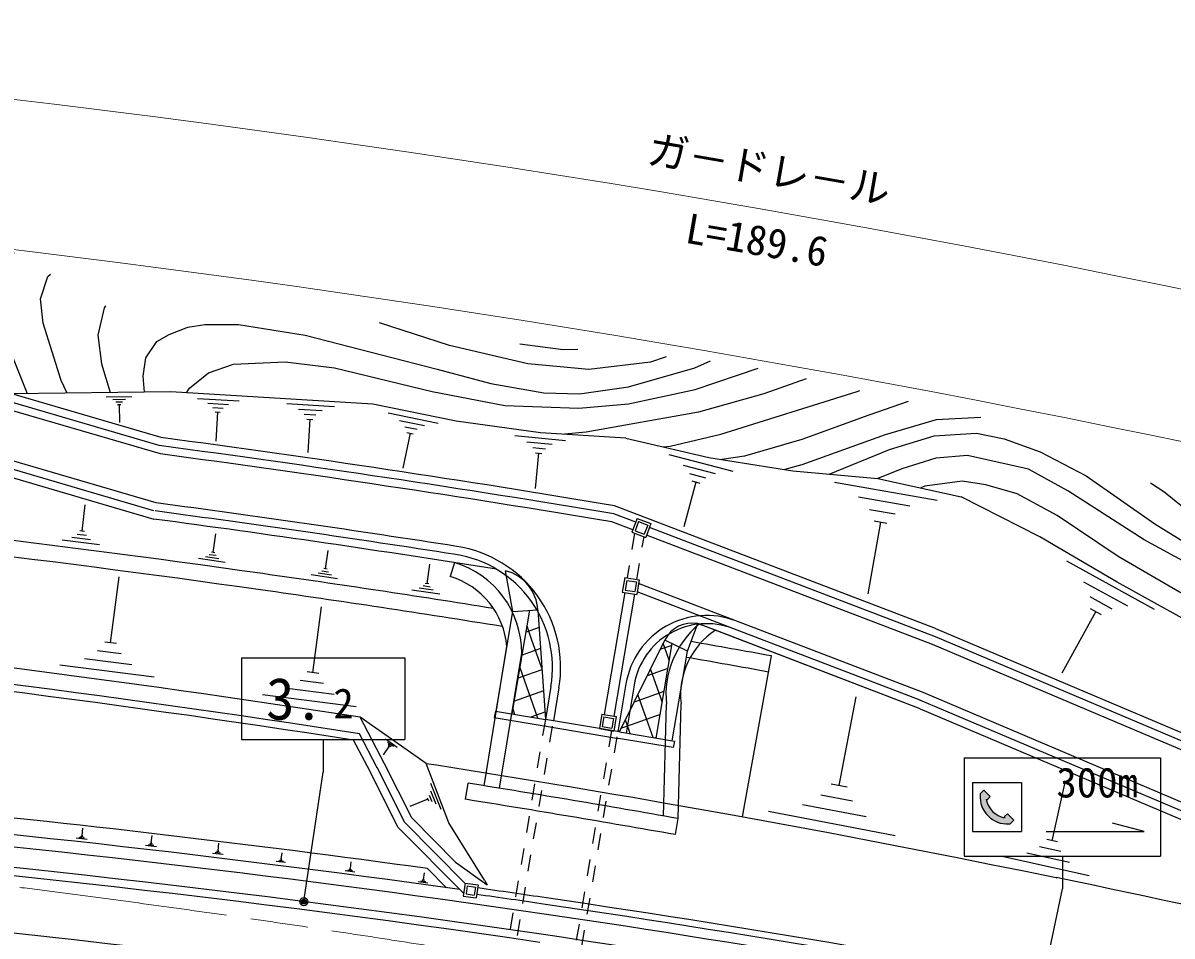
# Model space of a CAD drawing. Units: millimetres, scale not verified. Extents: x 0 to 700000, y -47500 to 447500.
# Drawn here: x 435335 to 505598, y 287239 to 343100 of the extents above; entities that cross this region are included whole.
import ezdxf
from ezdxf.enums import TextEntityAlignment as Align

# ---------------------------------------------------------------- set-up
doc = ezdxf.new("R2010")
doc.units = ezdxf.units.MM
doc.header["$LTSCALE"] = 1000
doc.header["$PDMODE"] = 32
doc.header["$PDSIZE"] = 500
doc.linetypes.add('CHAIN', pattern=[18.5, 12, -1.5, 3.5, -1.5])
doc.layers.add('作業ﾚｲﾔ1', color=7, linetype='Continuous', lineweight=25)
doc.styles.add('@ＭＳ ゴシック', font='')
doc.styles.add('ＭＳ ゴシック', font='')
doc.styles.get('@ＭＳ ゴシック').set_extended_font_data('@MS Gothic')
doc.styles.get('ＭＳ ゴシック').set_extended_font_data('MS Gothic')

msp = doc.modelspace()

# ---------------------------------------------------------------- hatches: boundary and pattern name
at = {"layer": '作業ﾚｲﾔ1'}
msp.add_hatch(color=256, dxfattribs=at).paths.add_polyline_path([(495623, 294099), (495703, 294099), (495929, 294325), (495533, 294721), (495363, 294551), (495363, 294471), (495344, 294475), (495319, 294481), (495294, 294487), (495270, 294494), (495245, 294501), (495221, 294508), (495197, 294516), (495173, 294524), (495149, 294533), (495125, 294542), (495102, 294551), (495079, 294561), (495055, 294571), (495032, 294582), (495009, 294593), (494987, 294604), (494964, 294616), (494942, 294629), (494920, 294641), (494898, 294654), (494877, 294668), (494856, 294681), (494835, 294696), (494814, 294710), (494793, 294725), (494773, 294740), (494753, 294756), (494733, 294772), (494714, 294788), (494695, 294805), (494676, 294821), (494657, 294839), (494639, 294856), (494621, 294874), (494603, 294892), (494586, 294911), (494569, 294930), (494552, 294949), (494536, 294968), (494520, 294988), (494504, 295008), (494489, 295028), (494474, 295049), (494459, 295069), (494445, 295090), (494431, 295112), (494418, 295133), (494405, 295155), (494392, 295177), (494380, 295199), (494368, 295221), (494356, 295244), (494345, 295267), (494334, 295290), (494324, 295313), (494314, 295336), (494304, 295360), (494295, 295383), (494287, 295407), (494278, 295431), (494270, 295455), (494263, 295479), (494256, 295504), (494249, 295528), (494243, 295553), (494237, 295578), (494232, 295602), (494312, 295602), (494482, 295772), (494086, 296168), (493859, 295942), (493859, 295862), (493858, 295833), (493857, 295803), (493857, 295774), (493857, 295745), (493858, 295716), (493859, 295687), (493861, 295658), (493863, 295628), (493866, 295599), (493869, 295570), (493873, 295541), (493877, 295512), (493882, 295484), (493887, 295455), (493893, 295426), (493899, 295398), (493906, 295369), (493913, 295341), (493920, 295313), (493929, 295285), (493937, 295257), (493947, 295229), (493956, 295202), (493966, 295174), (493977, 295147), (493988, 295120), (494000, 295093), (494012, 295067), (494024, 295040), (494037, 295014), (494051, 294988), (494065, 294962), (494079, 294937), (494094, 294912), (494109, 294887), (494124, 294862), (494140, 294838), (494157, 294813), (494174, 294790), (494191, 294766), (494209, 294743), (494227, 294720), (494245, 294697), (494264, 294675), (494284, 294653), (494303, 294632), (494323, 294610), (494344, 294589), (494365, 294569), (494386, 294549), (494407, 294529), (494429, 294510), (494451, 294491), (494474, 294472), (494496, 294454), (494520, 294436), (494543, 294418), (494567, 294401), (494591, 294385), (494615, 294369), (494640, 294353), (494665, 294337), (494690, 294323), (494715, 294308), (494741, 294294), (494767, 294281), (494793, 294267), (494819, 294255), (494846, 294243), (494872, 294231), (494899, 294220), (494926, 294209), (494954, 294199), (494981, 294189), (495009, 294179), (495037, 294170), (495065, 294162), (495093, 294154), (495121, 294147), (495150, 294140), (495178, 294134), (495207, 294128), (495235, 294122), (495264, 294117), (495293, 294113), (495322, 294109), (495351, 294106), (495380, 294103), (495409, 294100), (495438, 294099), (495467, 294097), (495497, 294096), (495526, 294096), (495555, 294096), (495584, 294097), (495613, 294098)])
msp.add_hatch(color=256, dxfattribs=at).paths.add_polyline_path([(495623, 294099), (495703, 294099), (495929, 294325), (495533, 294721), (495363, 294551), (495363, 294471), (495344, 294475), (495319, 294481), (495294, 294487), (495270, 294494), (495245, 294501), (495221, 294508), (495197, 294516), (495173, 294524), (495149, 294533), (495125, 294542), (495102, 294551), (495079, 294561), (495055, 294571), (495032, 294582), (495009, 294593), (494987, 294604), (494964, 294616), (494942, 294629), (494920, 294641), (494898, 294654), (494877, 294668), (494856, 294681), (494835, 294696), (494814, 294710), (494793, 294725), (494773, 294740), (494753, 294756), (494733, 294772), (494714, 294788), (494695, 294805), (494676, 294821), (494657, 294839), (494639, 294856), (494621, 294874), (494603, 294892), (494586, 294911), (494569, 294930), (494552, 294949), (494536, 294968), (494520, 294988), (494504, 295008), (494489, 295028), (494474, 295049), (494459, 295069), (494445, 295090), (494431, 295112), (494418, 295133), (494405, 295155), (494392, 295177), (494380, 295199), (494368, 295221), (494356, 295244), (494345, 295267), (494334, 295290), (494324, 295313), (494314, 295336), (494304, 295360), (494295, 295383), (494287, 295407), (494278, 295431), (494270, 295455), (494263, 295479), (494256, 295504), (494249, 295528), (494243, 295553), (494237, 295578), (494232, 295602), (494312, 295602), (494482, 295772), (494086, 296168), (493859, 295942), (493859, 295862), (493858, 295833), (493857, 295803), (493857, 295774), (493857, 295745), (493858, 295716), (493859, 295687), (493861, 295658), (493863, 295628), (493866, 295599), (493869, 295570), (493873, 295541), (493877, 295512), (493882, 295484), (493887, 295455), (493893, 295426), (493899, 295398), (493906, 295369), (493913, 295341), (493920, 295313), (493929, 295285), (493937, 295257), (493947, 295229), (493956, 295202), (493966, 295174), (493977, 295147), (493988, 295120), (494000, 295093), (494012, 295067), (494024, 295040), (494037, 295014), (494051, 294988), (494065, 294962), (494079, 294937), (494094, 294912), (494109, 294887), (494124, 294862), (494140, 294838), (494157, 294813), (494174, 294790), (494191, 294766), (494209, 294743), (494227, 294720), (494245, 294697), (494264, 294675), (494284, 294653), (494303, 294632), (494323, 294610), (494344, 294589), (494365, 294569), (494386, 294549), (494407, 294529), (494429, 294510), (494451, 294491), (494474, 294472), (494496, 294454), (494520, 294436), (494543, 294418), (494567, 294401), (494591, 294385), (494615, 294369), (494640, 294353), (494665, 294337), (494690, 294323), (494715, 294308), (494741, 294294), (494767, 294281), (494793, 294267), (494819, 294255), (494846, 294243), (494872, 294231), (494899, 294220), (494926, 294209), (494954, 294199), (494981, 294189), (495009, 294179), (495037, 294170), (495065, 294162), (495093, 294154), (495121, 294147), (495150, 294140), (495178, 294134), (495207, 294128), (495235, 294122), (495264, 294117), (495293, 294113), (495322, 294109), (495351, 294106), (495380, 294103), (495409, 294100), (495438, 294099), (495467, 294097), (495497, 294096), (495526, 294096), (495555, 294096), (495584, 294097), (495613, 294098)])

# ---------------------------------------------------------------- linework, layer by layer
for p, q in [((443480, 313739), (411019, 323253)), ((409990, 322532), (443346, 312748)), ((443340, 313259), (410878, 322773)), ((444367, 320532), (434643, 320413)), ((443775, 317735), (434643, 320413)), ((456722, 319788), (444367, 320532)), ((443671, 317244), (434702, 319875)), ((440426, 320219), (441996, 320238)), ((440820, 320067), (441605, 320076)), ((441018, 319912), (441411, 319917)), ((441118, 319756), (441315, 319759)), ((441217, 319758), (441230, 318658)), ((446015, 320132), (448550, 319979)), ((446634, 319840), (447901, 319764)), ((451469, 319816), (454377, 319642)), ((461822, 318733), (456722, 319788)), ((443737, 316731), (434571, 319417)), ((446935, 319568), (447569, 319530)), ((447078, 319305), (447395, 319286)), ((447237, 319295), (447130, 317521)), ((452178, 319482), (453632, 319394)), ((452524, 319169), (453251, 319125)), ((457658, 319250), (460727, 318615)), ((452689, 318867), (453052, 318846)), ((452870, 318856), (452748, 316821)), ((458362, 318785), (459896, 318467)), ((458682, 318398), (459449, 318239)), ((466976, 318033), (461822, 318733)), ((459002, 318012), (458557, 315863)), ((458810, 318052), (459194, 317972)), ((465407, 317862), (468504, 317556)), ((472195, 317708), (466976, 318033)), ((472195, 317708), (477269, 316515)), ((466151, 317476), (467699, 317323)), ((466507, 317128), (467282, 317051)), ((466864, 316780), (466650, 314611)), ((466670, 316799), (467057, 316761)), ((474830, 316703), (478740, 315675)), ((477269, 316515), (482407, 315698)), ((475704, 316055), (477659, 315541)), ((476090, 315535), (477068, 315278)), ((482407, 315698), (487613, 315236)), ((476476, 315016), (475756, 312279)), ((476232, 315080), (476721, 314951)), ((484959, 315007), (491247, 313903)), ((487613, 315236), (492697, 314107)), ((486420, 314103), (489564, 313550)), ((497514, 311653), (492697, 314107)), ((438953, 312008), (439147, 313610)), ((491139, 306056), (471500, 313566)), ((491139, 306056), (471500, 313566)), ((472801, 312554), (471467, 313064)), ((472889, 312787), (472571, 311945)), ((472889, 312787), (473731, 312469)), ((487096, 313336), (488668, 313060)), ((439096, 311990), (438810, 312025)), ((472624, 312086), (471335, 312579)), ((472976, 312594), (472764, 312033)), ((472764, 312033), (473325, 311820)), ((472976, 312594), (473538, 312381)), ((473538, 312381), (473325, 311820)), ((473731, 312469), (473412, 311627)), ((491128, 305541), (473641, 312232)), ((487771, 312569), (486998, 308167)), ((487378, 312638), (488164, 312500)), ((440014, 311182), (437725, 311460)), ((439470, 311480), (438325, 311619)), ((439211, 311744), (438639, 311813)), ((446959, 310704), (447125, 311851)), ((472571, 311945), (473412, 311627)), ((472739, 311882), (472573, 310896)), ((473203, 311023), (473311, 311665)), ((490949, 305074), (473465, 311765)), ((502248, 308891), (497514, 311653)), ((447140, 310510), (446730, 310569)), ((447061, 310689), (446856, 310718)), ((453837, 309700), (454000, 310826)), ((447707, 310093), (446068, 310331)), ((447321, 310316), (446501, 310435)), ((460042, 308794), (460216, 309992)), ((461719, 310086), (461462, 309229)), ((472408, 309909), (472280, 309146)), ((472872, 309050), (473038, 310036)), ((499136, 310188), (504517, 307232)), ((440692, 305173), (441215, 309211)), ((454571, 309101), (452963, 309335)), ((454192, 309320), (453388, 309437)), ((454015, 309510), (453613, 309569)), ((453938, 309686), (453737, 309715)), ((465296, 307101), (464845, 309590)), ((472129, 309171), (471985, 308282)), ((472129, 309171), (473017, 309027)), ((460421, 308389), (459565, 308513)), ((460232, 308591), (459804, 308654)), ((460149, 308778), (459935, 308809)), ((472253, 308999), (472157, 308406)), ((472253, 308999), (472845, 308903)), ((472845, 308903), (472749, 308310)), ((473017, 309027), (472873, 308138)), ((478930, 306518), (472981, 308800)), ((500186, 308911), (502876, 307433)), ((506987, 306256), (502248, 308891)), ((460824, 308156), (459112, 308404)), ((472131, 308259), (470879, 300790)), ((472723, 308163), (471471, 300694)), ((471985, 308282), (472873, 308138)), ((472157, 308406), (472749, 308310)), ((478751, 306052), (472899, 308295)), ((500563, 308004), (501908, 307265)), ((453067, 303351), (453587, 307371)), ((464271, 300991), (465296, 307101)), ((465257, 300826), (466321, 307171)), ((465296, 307101), (466820, 307205)), ((466822, 307180), (467279, 300486)), ((500940, 307096), (498870, 303329)), ((500603, 307281), (501276, 306911)), ((475960, 304670), (476608, 306358)), ((490189, 301147), (476608, 306358)), ((490379, 302129), (478930, 306518)), ((466894, 306119), (466097, 305837)), ((466437, 305398), (466156, 306188)), ((477675, 305948), (476688, 306327)), ((490189, 301147), (477675, 305948)), ((490200, 301662), (478751, 306052)), ((491139, 306056), (525286, 291599)), ((441052, 305127), (440331, 305220)), ((467064, 303631), (466437, 305398)), ((471815, 299724), (474574, 305349)), ((474054, 299348), (475023, 305129)), ((475005, 305019), (474287, 304764)), ((474852, 304110), (474480, 305158)), ((475960, 304670), (474574, 305349)), ((525050, 290628), (490949, 305074)), ((525245, 291088), (491144, 305535)), ((441338, 304503), (439896, 304690)), ((448687, 304258), (458687, 304258)), ((448687, 304258), (448687, 299258)), ((458687, 304258), (458687, 299258)), ((463540, 296431), (464920, 304943)), ((465829, 304539), (464445, 296284)), ((466983, 304824), (465861, 304426)), ((475040, 299183), (475960, 304670)), ((479334, 294536), (481107, 304388)), ((443352, 303069), (437583, 303816)), ((441984, 303833), (439100, 304207)), ((466827, 300562), (465731, 303650)), ((474768, 303608), (473500, 303158)), ((474340, 301816), (473711, 303589)), ((453710, 302684), (452275, 302870)), ((453426, 303305), (452708, 303398)), ((466126, 303194), (465624, 303016)), ((467071, 303529), (466126, 303194)), ((454354, 302017), (451482, 302389)), ((467159, 302234), (465388, 301606)), ((467618, 302506), (467279, 300486)), ((468111, 302423), (467772, 300403)), ((472209, 302677), (471717, 299740)), ((472702, 302594), (472210, 299657)), ((474532, 302198), (472712, 301552)), ((455715, 301257), (449972, 302001)), ((473266, 301104), (472941, 302020)), ((474427, 301572), (474340, 301816)), ((475397, 294427), (475575, 301463)), ((485246, 296445), (486284, 301870)), ((524148, 287252), (490184, 301669)), ((524343, 287712), (490379, 302129)), ((464221, 301000), (464155, 300606)), ((464221, 301000), (467279, 300486)), ((465416, 300799), (465305, 301112)), ((466909, 300819), (466391, 300635)), ((467248, 300939), (466909, 300819)), ((470726, 300815), (470582, 299926)), ((470726, 300815), (471615, 300671)), ((474295, 300788), (472519, 300157)), ((473879, 299377), (473266, 301104)), ((474506, 294577), (474679, 301428)), ((490189, 301147), (524108, 286740)), ((459999, 297803), (455951, 300623)), ((457445, 297770), (455951, 300623)), ((464155, 300606), (467212, 300092)), ((467279, 300486), (467113, 299500)), ((467212, 300092), (471749, 299329)), ((471815, 299724), (467279, 300486)), ((467554, 299101), (467719, 300088)), ((470850, 300643), (470754, 300050)), ((470754, 300050), (471347, 299954)), ((470850, 300643), (471443, 300547)), ((471443, 300547), (471347, 299954)), ((471615, 300671), (471471, 299782)), ((472519, 300157), (471924, 299946)), ((472399, 299810), (472172, 300451)), ((457002, 297538), (455913, 299617)), ((470582, 299926), (471471, 299782)), ((471322, 299806), (471157, 298820)), ((471498, 298438), (471664, 299425)), ((475102, 298767), (471749, 299329)), ((471815, 299724), (475168, 299160)), ((472469, 299614), (472399, 299810)), ((474059, 299377), (474000, 299356)), ((448687, 299258), (458687, 299258)), ((453687, 299258), (453687, 297258)), ((456559, 297306), (455552, 299227)), ((457711, 298834), (457362, 298334)), ((457503, 299298), (458218, 298800)), ((457632, 299102), (457989, 298853)), ((457666, 298866), (457756, 298803)), ((457671, 298968), (457850, 298844)), ((475168, 299160), (475102, 298767)), ((466948, 298514), (466783, 297527)), ((467223, 297129), (467388, 298115)), ((492894, 298133), (492894, 292133)), ((492894, 298133), (504894, 298133)), ((504894, 298133), (504894, 292133)), ((452531, 289494), (453687, 297258)), ((458284, 293881), (456552, 297320)), ((458695, 294177), (456998, 297545)), ((459106, 294472), (457445, 297770)), ((461366, 294174), (459999, 297803)), ((470991, 297834), (470826, 296848)), ((471167, 296466), (471333, 297452)), ((460261, 296588), (460887, 294994)), ((462392, 295602), (462553, 296589)), ((466617, 296541), (466452, 295555)), ((485731, 296353), (484762, 296538)), ((493394, 296633), (496394, 296633)), ((493394, 296633), (493394, 293633)), ((496394, 296633), (496394, 293633)), ((498261, 293071), (499076, 296734)), ((460177, 295865), (460333, 295467)), ((460258, 296127), (460571, 295330)), ((466892, 295157), (467057, 296143)), ((470660, 295862), (470495, 294875)), ((486067, 295485), (484129, 295856)), ((460096, 295603), (458981, 295166)), ((460057, 295703), (460135, 295504)), ((470837, 294493), (471002, 295480)), ((486887, 294525), (483012, 295266)), ((461783, 291763), (459106, 294472)), ((466286, 294569), (466121, 293583)), ((475389, 294429), (475223, 293442)), ((488676, 293379), (480926, 294862)), ((438945, 293382), (438994, 293844)), ((462283, 289835), (458284, 293881)), ((462373, 290455), (458695, 294177)), ((463564, 290651), (461366, 294174)), ((466561, 293184), (466727, 294170)), ((470330, 293889), (470164, 292903)), ((503894, 293633), (501962, 294151)), ((439254, 293148), (438593, 293219)), ((439096, 293232), (438765, 293267)), ((439020, 293307), (438855, 293324)), ((438986, 293377), (438903, 293386)), ((443181, 292936), (443230, 293399)), ((470506, 292521), (470671, 293507)), ((493394, 293633), (496394, 293633)), ((497894, 293633), (503894, 293633)), ((498588, 292999), (497934, 293144)), ((443490, 292703), (442829, 292774)), ((443332, 292787), (443001, 292822)), ((443256, 292861), (443091, 292879)), ((443222, 292932), (443139, 292941)), ((447414, 292310), (447086, 292345)), ((447339, 292384), (447175, 292402)), ((447305, 292454), (447223, 292463)), ((447264, 292458), (447313, 292918)), ((451130, 291936), (451182, 292335)), ((465956, 292596), (465790, 291610)), ((499337, 291734), (496720, 292316)), ((498799, 292403), (497491, 292694)), ((447571, 292226), (446915, 292297)), ((451392, 291728), (450822, 291803)), ((451257, 291804), (450972, 291841)), ((451193, 291870), (451051, 291889)), ((451165, 291932), (451094, 291941)), ((455353, 291361), (455407, 291773)), ((461783, 291763), (463714, 290375)), ((466230, 291212), (466396, 292198)), ((469999, 291917), (469833, 290930)), ((492894, 292133), (504894, 292133)), ((500528, 290920), (495296, 292084)), ((498894, 292133), (498894, 290133)), ((455624, 291146), (455036, 291223)), ((455485, 291224), (455190, 291263)), ((455419, 291293), (455272, 291312)), ((455390, 291356), (455316, 291366)), ((459826, 290697), (459881, 291115)), ((461223, 290196), (460068, 291365)), ((470175, 290549), (470340, 291535)), ((460101, 290479), (459504, 290557)), ((459960, 290558), (459661, 290597)), ((459893, 290628), (459744, 290647)), ((459863, 290692), (459789, 290702)), ((462376, 290477), (462260, 289686)), ((462376, 290477), (463168, 290362)), ((462503, 290307), (462431, 289812)), ((462503, 290307), (462997, 290235)), ((462997, 290235), (462925, 289740)), ((463168, 290362), (463052, 289570)), ((463564, 290651), (463714, 290375)), ((465625, 290624), (465459, 289638)), ((465899, 289239), (466065, 290225)), ((462260, 289686), (463052, 289570)), ((462431, 289812), (462925, 289740)), ((469668, 289944), (469502, 288958)), ((469844, 288576), (470010, 289562)), ((497302, 282447), (498894, 290133)), ((465294, 288651), (465128, 287665)), ((465569, 287267), (465734, 288253)), ((469337, 287972), (469172, 286986)), ((469513, 286604), (469679, 287590))]:
    msp.add_line(p, q, dxfattribs=at)
for points in [[(434772, 329040), (434166, 327598), (434133, 325174), (434692, 322677), (435585, 320425)], [(438033, 320454), (437660, 321220), (436575, 324741), (436416, 326231), (436853, 327581), (437026, 327735)], [(440372, 325797), (440291, 325682), (439915, 324005), (440132, 322253), (440657, 320486)], [(442773, 320512), (442674, 321488), (442853, 322615), (443516, 323618), (444272, 324035), (445417, 324492), (446460, 324643), (448510, 324655), (452588, 323992), (460653, 321924), (463935, 321041), (467193, 320468), (469363, 320413), (472359, 320831), (476411, 322011), (477386, 322432)], [(474662, 322673), (473701, 322350), (469932, 321901), (466199, 322253), (461408, 323362), (457127, 324764)], [(465710, 323463), (468357, 323133), (469255, 323150)], [(445326, 320474), (445526, 320748), (446670, 321704), (448207, 322227), (451362, 322369), (454389, 322004), (460354, 320556), (464792, 319694), (469317, 319538), (472358, 319796), (476436, 320666), (480283, 321986)], [(483220, 321334), (480628, 320401), (476648, 319286), (469773, 318063), (468455, 317941)], [(474500, 317166), (474917, 317215), (478018, 317953), (486345, 320563), (486500, 320605)], [(489466, 319946), (487058, 319096), (482969, 317622), (479448, 316588), (478077, 316386)], [(493901, 318961), (491185, 318828), (488062, 317912), (482967, 316064), (481926, 315774)], [(484642, 315500), (488332, 316997), (491063, 317848), (493644, 318014), (495327, 317653), (497532, 316856), (500357, 315384), (504538, 312466), (508698, 309896), (511548, 308624), (515389, 307600), (525298, 304933), (527863, 304462), (529550, 304427)], [(531122, 303772), (530712, 303689), (527717, 303804), (524704, 304278), (511752, 307692), (508577, 308928), (503903, 311485), (499220, 314477), (496824, 315795), (493088, 316639), (491147, 316471), (489082, 315819), (487613, 315237)], [(532657, 303132), (532356, 303013), (530592, 302733), (527920, 302859), (525299, 303400), (518668, 305152), (511982, 306463), (508562, 307269), (506062, 308268), (502303, 310456), (498584, 312972), (496123, 314285), (494210, 314853), (492763, 315058), (490485, 314752), (490235, 314654)], [(524796, 306407), (518895, 307997), (512389, 309721), (511336, 310004), (510255, 310572), (508183, 311926), (505101, 314414), (504291, 314950)], [(459999, 297803), (460617, 297707), (462620, 297389), (464622, 297066), (468621, 296405)], [(468622, 296405), (470621, 296067), (471580, 295903)], [(471580, 295903), (472620, 295725), (474617, 295377), (476614, 295024), (478609, 294666), (480604, 294303), (482598, 293935), (484591, 293563), (488573, 292802)], [(494232, 295602), (494312, 295602), (494482, 295772), (494086, 296168), (493859, 295942), (493859, 295862)], [(495623, 294099), (495703, 294099), (495929, 294325), (495533, 294721), (495363, 294551), (495363, 294471)], [(488574, 292802), (490564, 292414), (492553, 292022), (494541, 291624), (496528, 291221), (498515, 290814), (498556, 290805)]]:
    msp.add_lwpolyline(points, dxfattribs=at)
for radius in [150, 120, 90, 60, 30]:
    msp.add_circle((452509, 289345), radius, dxfattribs=at)
at = {"layer": '作業ﾚｲﾔ1', "lineweight": 13}
for radius, end in [(847813, 86.84735), (838682, 97.83478)]:
    msp.add_arc((334497, -503430), radius, 73.31378, end, dxfattribs=at)
at = {"layer": '作業ﾚｲﾔ1'}
for centre, radius, start, end in [((334474, -503423), 828400, 80.47899, 82.41822), ((334474, -503423), 827900, 80.47546, 82.42087), ((334474, -503423), 827400, 80.47899, 82.41159), ((334474, -503423), 821000, 81.91138, 84.7761), ((334474, -503423), 824400, 81.11017, 82.40183), ((334474, -503423), 820000, 81.91138, 84.7761), ((334474, -503423), 823400, 80.92867, 82.40198), ((334474, -503423), 823900, 81.11017, 82.40183), ((460714, 303664), 7000, 350.47891, 81.11017), ((460714, 303664), 7500, 350.47891, 81.11017), ((460067, 304565), 5763, 359.74725, 73.34416), ((331153, -502944), 813200, 81.17222, 87.40577), ((334474, -503423), 821000, 80.91506, 81.91131), ((460067, 304565), 4868, 4.45633, 73.34416), ((464180, 307029), 2646, 3.27107, 75.44145), ((334474, -503423), 820000, 80.86487, 81.91131), ((477140, 301850), 5000, 69.02315, 170.47891), ((476266, 304493), 1896, 79.60878, 153.14102), ((477140, 301850), 4500, 69.02315, 170.47891), ((480303, 301984), 5651, 129.76972, 185.64014), ((480303, 301984), 4757, 123.53667, 186.27837), ((331153, -502944), 811760, 81.18487, 84.46143), ((331153, -502944), 812200, 81.16394, 84.46147), ((334477, -503424), 821000, 79.71202, 80.0608), ((334477, -503424), 820000, 79.71191, 80.06899), ((350446, -504561), 802440, 82.00611, 88.78346), ((350446, -504561), 801690, 81.62568, 88.7848), ((334474, -503423), 810200, 79.98388, 80.90441), ((350446, -504561), 800440, 81.62568, 90.22351), ((495531, 295770), 1674, 176.84068, 273.15932), ((350446, -504561), 799940, 81.62568, 90.22351), ((349964, -504502), 803447, 82.1234, 84.44982), ((334474, -503423), 809200, 79.98327, 80.90455), ((495656, 295895), 1453, 191.60151, 258.39849), ((350446, -504561), 796440, 81.62568, 90.22351), ((334474, -503423), 811000, 73.31694, 78.33033), ((334474, -503423), 794500, 73.31739, 86.92469), ((350446, -504561), 794940, 81.62568, 88.07865), ((350446, -504561), 802290, 81.62568, 81.92931), ((350446, -504561), 802690, 81.62568, 81.92919), ((350171, -506542), 804690, 75.895, 81.62688), ((350171, -506542), 804290, 75.895, 81.62688), ((350171, -506542), 803690, 75.895, 81.62688), ((350171, -506542), 802440, 75.895, 81.62688)]:
    msp.add_arc(centre, radius, start, end, dxfattribs=at)
at = {"layer": '作業ﾚｲﾔ1', "linetype": 'CHAIN', "lineweight": 13}
for start, end in [(81.91275, 83.34514), (80.53407, 81.91275)]:
    msp.add_arc((334497, -503430), 800000, start, end, dxfattribs=at)
at = {"layer": '作業ﾚｲﾔ1'}
msp.add_point((452509, 289345), dxfattribs=at)

# ---------------------------------------------------------------- texts
at = {"layer": '作業ﾚｲﾔ1', "style": 'ＭＳ ゴシック'}
msp.add_text('ガ－ドレ－ル', height=1833, rotation=350.108, dxfattribs=at).set_placement((480715, 332694), align=Align.BOTTOM_CENTER)
at = {"layer": '作業ﾚｲﾔ1', "style": '@ＭＳ ゴシック'}
msp.add_text('L=189.6', height=1833, rotation=350.108, dxfattribs=at).set_placement((480372, 330724), align=Align.TOP_CENTER)
at = {"layer": '作業ﾚｲﾔ1', "style": 'ＭＳ ゴシック'}
msp.add_text('3.', height=2566, dxfattribs=at).set_placement((453687, 301758), align=Align.MIDDLE_RIGHT)
msp.add_text('2', height=1833, dxfattribs=at).set_placement((454937, 300008), align=Align.BOTTOM_CENTER)
msp.add_text('300m', height=1833, dxfattribs=at).set_placement((501019, 296633), align=Align.MIDDLE_CENTER)

doc.saveas('drawing.dxf')
